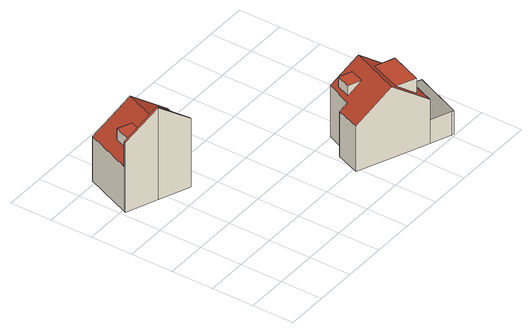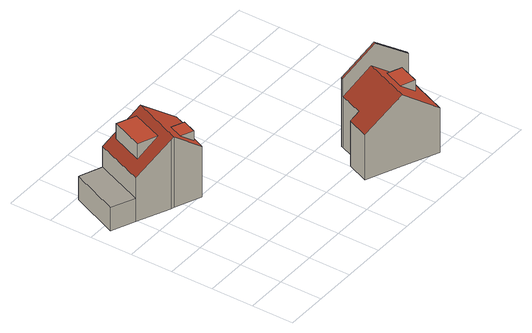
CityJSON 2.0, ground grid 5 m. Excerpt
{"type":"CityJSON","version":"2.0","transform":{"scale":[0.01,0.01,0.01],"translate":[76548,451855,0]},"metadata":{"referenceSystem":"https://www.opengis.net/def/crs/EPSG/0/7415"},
"CityObjects":{
"building1":{"type":"Building","attributes":{"Volume":387.42,"Dakoppervlakte":58.32,"Muuroppervlakte":245.04,"Vloeroppervlakte":51.18,"hoogte_Z_max_in_m_NAP":11.97,"GEB_DOEL":"woonfunctie","dateOfConstruction":"1980-01-01","measuredHeight":11.58},"children":["building1-1"],"geometry":[{"type":"Solid","lod":"2","boundaries":[[[[0,1,2,3,4,5,6,7,8,9]],[[10,11,12,13,14,15]],[[11,16,17,12],[18,19,20,21]],[[22,23,24,25]],[[24,23,26,27]],[[15,14,5,4]],[[16,11,10,3,2,1]],[[0,17,16,1]],[[8,7,26,23]],[[7,6,13,27,26]],[[22,25,17,0,9]],[[23,22,9,8]],[[13,12,17,25,24,27]],[[6,5,14,13]],[[15,4,3,10]],[[20,28,29,21]],[[28,20,19]],[[29,28,19,18]],[[18,21,29]]]],"semantics":{"surfaces":[{"type":"GroundSurface"},{"type":"RoofSurface"},{"type":"WallSurface"}],"values":[[0,1,1,1,1,2,2,2,2,2,2,2,2,2,2,1,2,2,2]]}}]},
"building1-1":{"type":"BuildingInstallation","attributes":{"relationToConstruction":"outside"},"parents":["building1"],"geometry":[{"type":"MultiSurface","lod":"2","boundaries":[[[20,28,29,21]],[[28,20,19]],[[29,28,19,18]],[[18,21,29]]],"semantics":{"surfaces":[{"type":"RoofSurface"},{"type":"WallSurface"}],"values":[0,1,1,1]}}]},
"building2":{"type":"Building","attributes":{"Volume":458.58,"Dakoppervlakte":50.71,"Muuroppervlakte":219.4,"Vloeroppervlakte":72.08,"hoogte_Z_max_in_m_NAP":9.33,"GEB_DOEL":"woonfunctie","dateOfConstruction":"1980-01-01","measuredHeight":8.94},"children":["building2-1","building2-2"],"geometry":[{"type":"Solid","lod":"2","boundaries":[[[[30,31,32,33,34,35,36,37,38,39,40,41]],[[42,43,44,45,46],[47,48,49,50]],[[44,43,51,52,53,54],[55,56,57,58]],[[59,60,61,62,63]],[[51,41,40,52]],[[39,38,54,53]],[[59,45,44,54,38,37,36]],[[32,31,42,46,63]],[[31,30,43,42]],[[43,30,41,51]],[[35,34,61,60]],[[34,33,62,61]],[[32,63,62,33]],[[63,46,45,59]],[[36,35,60,59]],[[52,40,39,53]],[[47,50,64,65]],[[64,49,48,65]],[[48,47,65]],[[64,50,49]],[[66,67,55,58]],[[66,58,57]],[[67,66,57,56]],[[67,56,55]]]],"semantics":{"surfaces":[{"type":"GroundSurface"},{"type":"RoofSurface"},{"type":"OuterFloorSurface"},{"type":"WallSurface"}],"values":[[0,1,1,2,3,3,3,3,3,3,3,3,3,3,3,3,1,3,3,3,1,3,3,3]]}}]},
"building2-1":{"type":"BuildingInstallation","attributes":{"relationToConstruction":"outside"},"parents":["building2"],"geometry":[{"type":"MultiSurface","lod":"2","boundaries":[[[47,50,64,65]],[[64,49,48,65]],[[48,47,65]],[[64,50,49]]],"semantics":{"surfaces":[{"type":"RoofSurface"},{"type":"WallSurface"}],"values":[0,1,1,1]}}]},
"building2-2":{"type":"BuildingInstallation","attributes":{"relationToConstruction":"outside"},"parents":["building2"],"geometry":[{"type":"MultiSurface","lod":"2","boundaries":[[[66,67,55,58]],[[66,58,57]],[[67,66,57,56]],[[67,56,55]]],"semantics":{"surfaces":[{"type":"RoofSurface"},{"type":"WallSurface"}],"values":[0,1,1,1]}}]}
},
"vertices":[
[59,1991,39],[285,2543,39],[696,2368,39],[1101,2195,39],[995,1935,39],[901,1975,39],[786,1696,39],[777,1672,39],[415,1819,39],[49,1967,39],[1101,2195,608],[696,2368,939],[474,1822,939],[786,1696,686],[901,1975,685],[995,1935,608],[285,2543,601],[59,1991,599],[196,2011,690],[292,2246,690],[460,2177,827],[364,1943,827],[49,1967,911],[415,1819,1197],[425,1842,1197],[59,1991,911],[777,1672,906],[786,1696,905],[292,2246,827],[196,2011,827],
[2604,891,39],[2639,877,39],[3020,711,39],[3294,592,39],[3053,20,39],[3028,27,39],[2781,127,39],[2361,298,39],[1957,463,39],[2071,743,39],[2160,709,39],[2293,1018,39],[2639,877,904],[2604,891,933],[2361,298,933],[2781,127,591],[3020,711,591],[2617,700,869],[2847,606,681],[2693,230,681],[2463,324,869],[2293,1018,681],[2160,709,677],[2071,743,606],[1957,463,606],[2377,691,833],[2228,752,712],[2296,919,712],[2446,858,833],[2781,127,331],[3028,27,331],[3053,20,331],[3294,592,331],[3020,711,331],[2693,230,869],[2847,606,869],[2296,919,832],[2228,752,832]
]}
